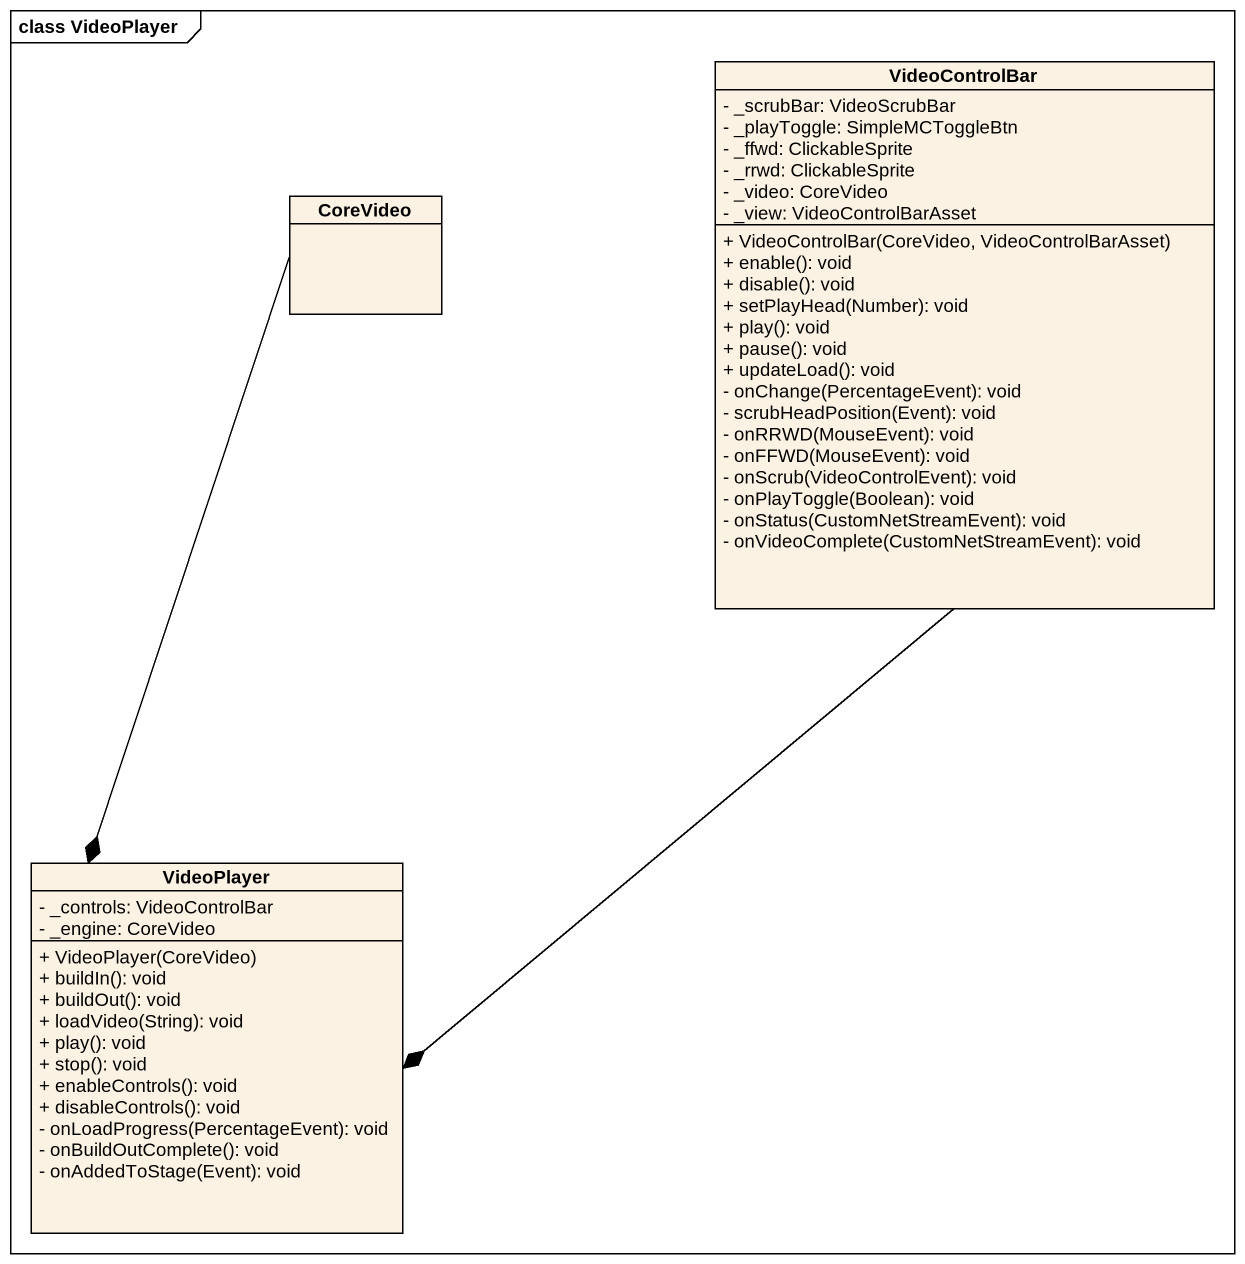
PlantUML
@startuml
mainframe class VideoPlayer
hide circle
hide empty members
skinparam classAttributeIconSize 0
class VideoControlBar {
  - _scrubBar: VideoScrubBar
  - _playToggle: SimpleMCToggleBtn
  - _ffwd: ClickableSprite
  - _rrwd: ClickableSprite
  - _video: CoreVideo
  - _view: VideoControlBarAsset
  + VideoControlBar(CoreVideo, VideoControlBarAsset)
  + enable(): void
  + disable(): void
  + setPlayHead(Number): void
  + play(): void
  + pause(): void
  + updateLoad(): void
  - onChange(PercentageEvent): void
  - scrubHeadPosition(Event): void
  - onRRWD(MouseEvent): void
  - onFFWD(MouseEvent): void
  - onScrub(VideoControlEvent): void
  - onPlayToggle(Boolean): void
  - onStatus(CustomNetStreamEvent): void
  - onVideoComplete(CustomNetStreamEvent): void
}
class CoreVideo
class VideoPlayer {
  - _controls: VideoControlBar
  - _engine: CoreVideo
  + VideoPlayer(CoreVideo)
  + buildIn(): void
  + buildOut(): void
  + loadVideo(String): void
  + play(): void
  + stop(): void
  + enableControls(): void
  + disableControls(): void
  - onLoadProgress(PercentageEvent): void
  - onBuildOutComplete(): void
  - onAddedToStage(Event): void
}
VideoControlBar --* VideoPlayer
CoreVideo --* VideoPlayer
@enduml
